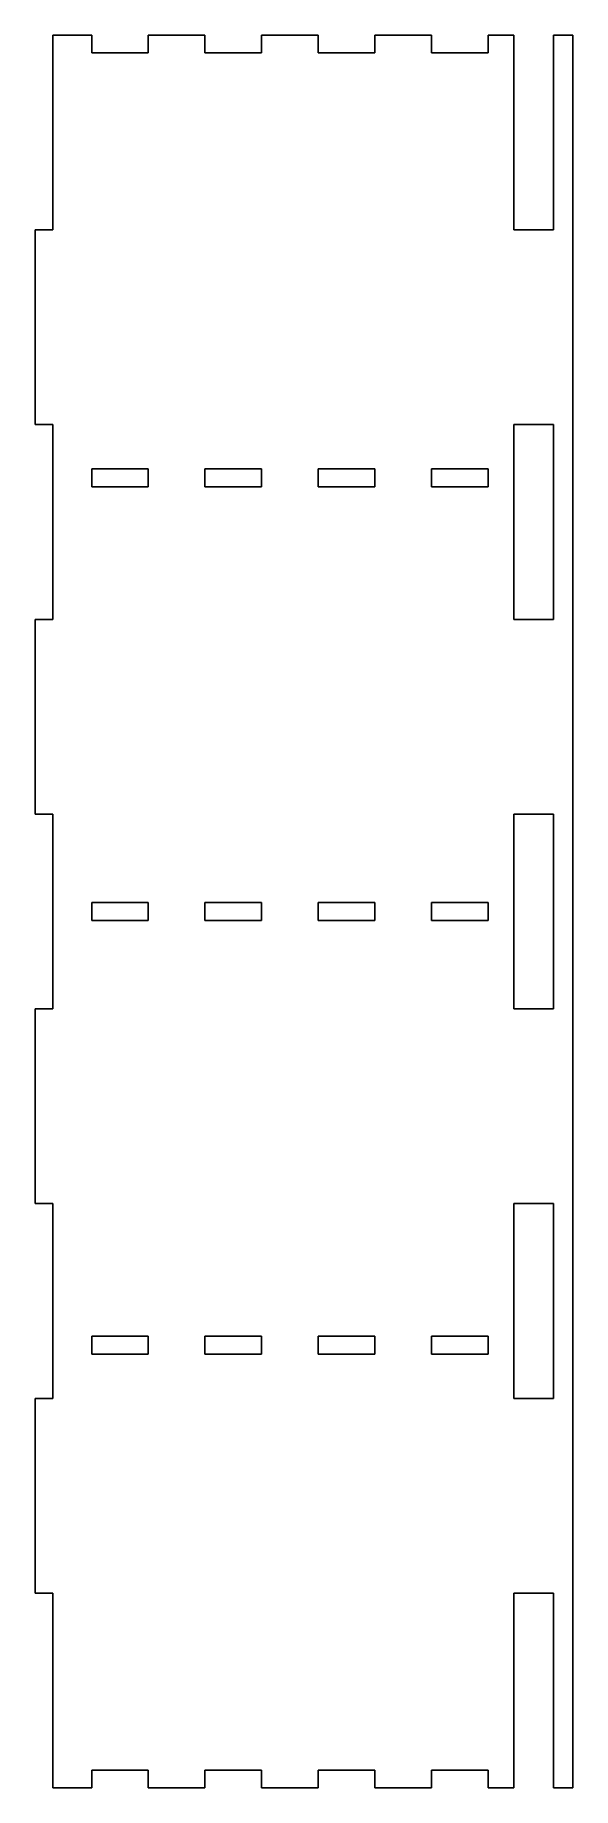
# Model space of a CAD drawing. Extents: x 121 to 251, y 0 to 422.
import ezdxf

# ---------------------------------------------------------------- set-up
doc = ezdxf.new("R2010")
doc.units = 0
doc.layers.add('VISIBLE', color=7, linetype='CONTINUOUS')

msp = doc.modelspace()

# ---------------------------------------------------------------- linework, layer by layer
at = {"layer": 'VISIBLE'}
for p, q in [((125.54, 421.5), (134.86, 421.5)), ((125.54, 374.67), (125.54, 421.5)), ((134.86, 421.5), (134.86, 417.2)), ((148.47, 421.5), (162.08, 421.5)), ((148.47, 421.5), (148.47, 417.2)), ((162.08, 421.5), (162.08, 417.2)), ((175.7, 421.5), (189.31, 421.5)), ((175.7, 421.5), (175.7, 417.2)), ((189.31, 421.5), (189.31, 417.2)), ((202.92, 421.5), (216.53, 421.5)), ((202.92, 421.5), (202.92, 417.2)), ((216.53, 421.5), (216.53, 417.2)), ((230.15, 421.5), (236.31, 421.5)), ((230.15, 421.5), (230.15, 417.2)), ((236.31, 374.67), (236.31, 421.5)), ((245.91, 421.5), (250.54, 421.5)), ((245.91, 374.67), (245.91, 421.5)), ((250.54, 421.5), (250.54, 0)), ((148.47, 417.2), (134.86, 417.2)), ((175.7, 417.2), (162.08, 417.2)), ((202.92, 417.2), (189.31, 417.2)), ((230.15, 417.2), (216.53, 417.2)), ((125.54, 374.67), (121.24, 374.67)), ((121.24, 374.67), (121.24, 327.83)), ((245.91, 374.67), (236.31, 374.67)), ((125.54, 327.83), (121.24, 327.83)), ((125.54, 281), (125.54, 327.83)), ((236.31, 281), (236.31, 327.83)), ((245.91, 327.83), (236.31, 327.83)), ((245.91, 281), (245.91, 327.83)), ((148.47, 317.2), (134.86, 317.2)), ((134.86, 317.2), (134.86, 312.9)), ((148.47, 317.2), (148.47, 312.9)), ((175.7, 317.2), (162.08, 317.2)), ((162.08, 317.2), (162.08, 312.9)), ((175.7, 317.2), (175.7, 312.9)), ((202.92, 317.2), (189.31, 317.2)), ((189.31, 317.2), (189.31, 312.9)), ((202.92, 317.2), (202.92, 312.9)), ((230.15, 317.2), (216.53, 317.2)), ((216.53, 317.2), (216.53, 312.9)), ((230.15, 317.2), (230.15, 312.9)), ((148.47, 312.9), (134.86, 312.9)), ((175.7, 312.9), (162.08, 312.9)), ((202.92, 312.9), (189.31, 312.9)), ((230.15, 312.9), (216.53, 312.9)), ((125.54, 281), (121.24, 281)), ((121.24, 281), (121.24, 234.17)), ((245.91, 281), (236.31, 281)), ((125.54, 234.17), (121.24, 234.17)), ((125.54, 187.33), (125.54, 234.17)), ((236.31, 187.33), (236.31, 234.17)), ((245.91, 234.17), (236.31, 234.17)), ((245.91, 187.33), (245.91, 234.17)), ((148.47, 212.9), (134.86, 212.9)), ((134.86, 212.9), (134.86, 208.6)), ((148.47, 212.9), (148.47, 208.6)), ((175.7, 212.9), (162.08, 212.9)), ((162.08, 212.9), (162.08, 208.6)), ((175.7, 212.9), (175.7, 208.6)), ((202.92, 212.9), (189.31, 212.9)), ((189.31, 212.9), (189.31, 208.6)), ((202.92, 212.9), (202.92, 208.6)), ((230.15, 212.9), (216.53, 212.9)), ((216.53, 212.9), (216.53, 208.6)), ((230.15, 212.9), (230.15, 208.6)), ((148.47, 208.6), (134.86, 208.6)), ((175.7, 208.6), (162.08, 208.6)), ((202.92, 208.6), (189.31, 208.6)), ((230.15, 208.6), (216.53, 208.6)), ((125.54, 187.33), (121.24, 187.33)), ((121.24, 187.33), (121.24, 140.5)), ((245.91, 187.33), (236.31, 187.33)), ((125.54, 140.5), (121.24, 140.5)), ((125.54, 93.67), (125.54, 140.5)), ((236.31, 93.67), (236.31, 140.5)), ((245.91, 140.5), (236.31, 140.5)), ((245.91, 93.67), (245.91, 140.5)), ((148.47, 108.6), (134.86, 108.6)), ((134.86, 108.6), (134.86, 104.3)), ((148.47, 108.6), (148.47, 104.3)), ((175.7, 108.6), (162.08, 108.6)), ((162.08, 108.6), (162.08, 104.3)), ((175.7, 108.6), (175.7, 104.3)), ((202.92, 108.6), (189.31, 108.6)), ((189.31, 108.6), (189.31, 104.3)), ((202.92, 108.6), (202.92, 104.3)), ((230.15, 108.6), (216.53, 108.6)), ((216.53, 108.6), (216.53, 104.3)), ((230.15, 108.6), (230.15, 104.3)), ((148.47, 104.3), (134.86, 104.3)), ((175.7, 104.3), (162.08, 104.3)), ((202.92, 104.3), (189.31, 104.3)), ((230.15, 104.3), (216.53, 104.3)), ((125.54, 93.67), (121.24, 93.67)), ((121.24, 93.67), (121.24, 46.83)), ((245.91, 93.67), (236.31, 93.67)), ((125.54, 46.83), (121.24, 46.83)), ((125.54, 0), (125.54, 46.83)), ((236.31, 0), (236.31, 46.83)), ((245.91, 46.83), (236.31, 46.83)), ((245.91, 0), (245.91, 46.83)), ((134.86, 4.3), (134.86, 0)), ((148.47, 4.3), (134.86, 4.3)), ((148.47, 4.3), (148.47, 0)), ((162.08, 4.3), (162.08, 0)), ((175.7, 4.3), (162.08, 4.3)), ((175.7, 4.3), (175.7, 0)), ((189.31, 4.3), (189.31, 0)), ((202.92, 4.3), (189.31, 4.3)), ((202.92, 4.3), (202.92, 0)), ((216.53, 4.3), (216.53, 0)), ((230.15, 4.3), (216.53, 4.3)), ((230.15, 4.3), (230.15, 0)), ((125.54, 0), (134.86, 0)), ((148.47, 0), (162.08, 0)), ((175.7, 0), (189.31, 0)), ((202.92, 0), (216.53, 0)), ((230.15, 0), (236.31, 0)), ((245.91, 0), (250.54, 0))]:
    msp.add_line(p, q, dxfattribs=at)

doc.saveas('drawing.dxf')
